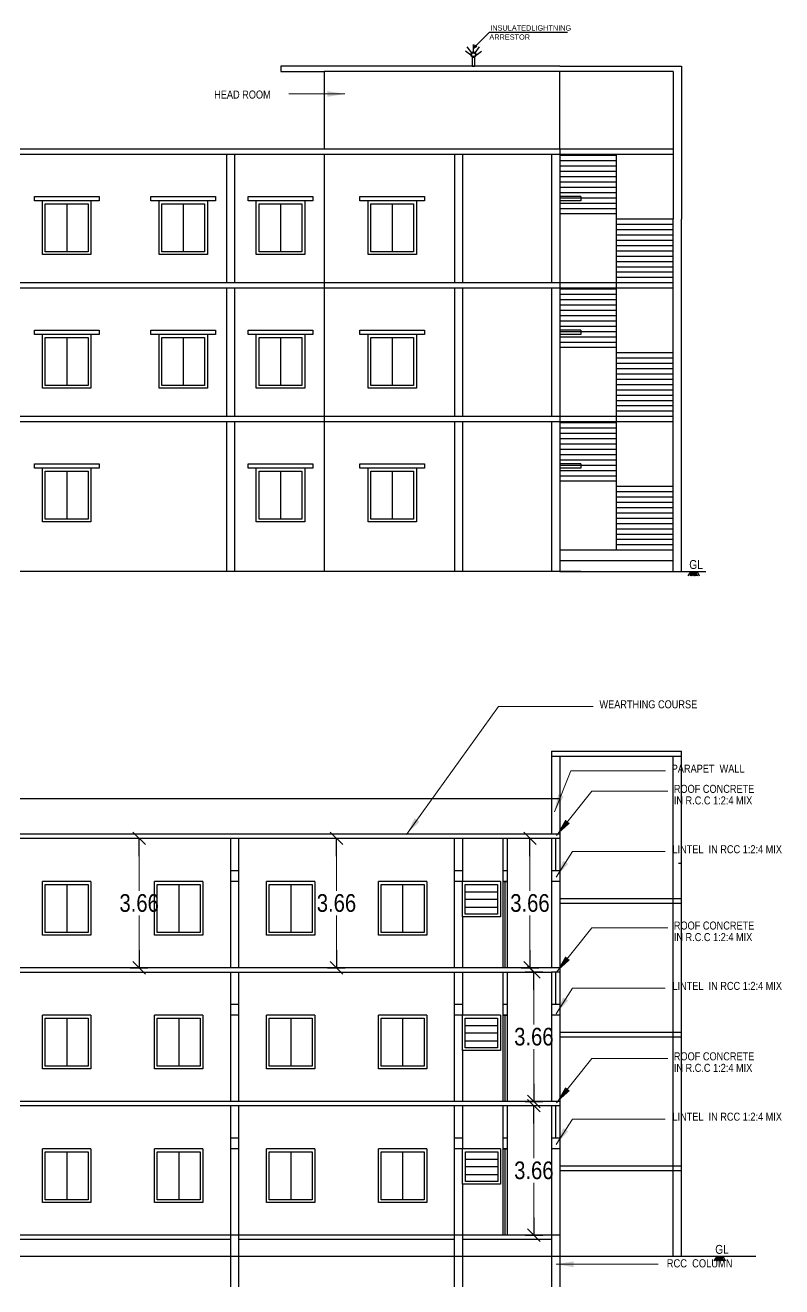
# Model space of a CAD drawing. Header units: metres. Extents: x 54 to 366, y 88 to 219.
# Drawn here: x 344.47 to 365.87, y 174.49 to 210.17 of the extents above; entities that cross this region are included whole.
import ezdxf

# ---------------------------------------------------------------- set-up
doc = ezdxf.new("R2010")
doc.units = ezdxf.units.M
doc.layers.get('Defpoints').update_dxf_attribs({"lineweight": 18})
for name, color, linetype in [('BLK_1_FLR_0_FIRESTAIR_1', 1, 'Continuous'), ('BLK_1_FLR_1_FIRESTAIR_1', 1, 'Continuous'), ('BLK_1_FLR_2_FIRESTAIR_1', 1, 'Continuous'), ('BLK_1_FLR_2_REGULAR_ROOM_1', 3, 'Continuous'), ('COLUMN', 2, 'Continuous'), ('DOOR', 252, 'Continuous'), ('ED', 7, 'Continuous'), ('HATCH', 15, 'Continuous'), ('STEPS', 233, 'Continuous')]:
    doc.layers.add(name, color=color, linetype=linetype)
doc.styles.add('style1', font='ARIALN.TTF', dxfattribs={"height": 0.5})
doc.styles.add('USA TEXT', font='GOTHIC.TTF')
doc.dimstyles.new('11', dxfattribs={"dimtxt": 0.5, "dimasz": 0.5, "dimexe": 0.18, "dimexo": 0.0625, "dimgap": 0.09, "dimtad": 0, "dimtih": 1, "dimtoh": 1, "dimzin": 0, "dimdsep": 46, "dimtxsty": 'style1', "dimblk": 'AR', "dimcen": 0.09, "dimse1": 1, "dimse2": 1, "dimclrd": 256, "dimadec": 0, "dimazin": 0, "dimtfac": 0.7, "dimtofl": 0, "dimtmove": 0, "dimatfit": 3, "dimfxl": 0, "dimfrac": 1, "dimtolj": 1, "dimtzin": 0, "dimlwd": 20, "dimarcsym": 0})

# ---------------------------------------------------------------- blocks, each defined once
blk = doc.blocks.new('AR')
for p, q in [((-1, 0), (0, 0)), ((-0.354, -0.354), (0.354, 0.354)), ((0, -0.5), (0, 0.5))]:
    blk.add_line(p, q)
blk = doc.blocks.new('*D80')
at = {"layer": 'BLK_1_FLR_2_REGULAR_ROOM_1', "linetype": 'Continuous', "lineweight": 20}
for p, q in [((347.691, 186.674), (347.691, 185.689)), ((347.691, 184.014), (347.691, 184.998))]:
    blk.add_line(p, q, dxfattribs=at)
at = {"layer": 'Defpoints', "color": 0, "linetype": 'Continuous'}
for p in [(347.923, 187.174), (347.691, 183.514), (347.923, 183.514)]:
    blk.add_point(p, dxfattribs=at)
at = {"layer": 'BLK_1_FLR_2_REGULAR_ROOM_1', "linetype": 'Continuous', "lineweight": 20, "xscale": 0.5, "yscale": 0.5, "zscale": 0.5}
for p, rotation in [((347.691, 187.174), 90), ((347.691, 183.514), 270)]:
    blk.add_blockref('AR', p, dxfattribs=dict(at, rotation=rotation))
at = {"layer": 'BLK_1_FLR_2_REGULAR_ROOM_1', "color": 0, "linetype": 'Continuous', "insert": (347.691, 185.344), "char_height": 0.5, "attachment_point": 5, "style": 'style1'}
blk.add_mtext('\\A1;3.66', dxfattribs=at)
blk = doc.blocks.new('*D81')
at = {"layer": 'BLK_1_FLR_2_REGULAR_ROOM_1', "linetype": 'Continuous', "lineweight": 20}
for p, q in [((353.272, 186.674), (353.272, 185.689)), ((353.272, 184.014), (353.272, 184.998))]:
    blk.add_line(p, q, dxfattribs=at)
at = {"layer": 'Defpoints', "color": 0, "linetype": 'Continuous'}
for p in [(353.504, 187.174), (353.272, 183.514), (353.504, 183.514)]:
    blk.add_point(p, dxfattribs=at)
at = {"layer": 'BLK_1_FLR_2_REGULAR_ROOM_1', "linetype": 'Continuous', "lineweight": 20, "xscale": 0.5, "yscale": 0.5, "zscale": 0.5}
for p, rotation in [((353.272, 187.174), 90), ((353.272, 183.514), 270)]:
    blk.add_blockref('AR', p, dxfattribs=dict(at, rotation=rotation))
at = {"layer": 'BLK_1_FLR_2_REGULAR_ROOM_1', "color": 0, "linetype": 'Continuous', "insert": (353.272, 185.344), "char_height": 0.5, "attachment_point": 5, "style": 'style1'}
blk.add_mtext('\\A1;3.66', dxfattribs=at)
blk = doc.blocks.new('*D281')
at = {"layer": 'BLK_1_FLR_0_FIRESTAIR_1', "lineweight": 20}
for p, q in [((358.855, 179.114), (358.855, 178.129)), ((358.855, 176.454), (358.855, 177.438))]:
    blk.add_line(p, q, dxfattribs=at)
at = {"layer": 'Defpoints', "color": 0}
for p in [(359.588, 179.614), (358.855, 175.954), (359.588, 175.954)]:
    blk.add_point(p, dxfattribs=at)
at = {"layer": 'BLK_1_FLR_0_FIRESTAIR_1', "lineweight": 20, "xscale": 0.5, "yscale": 0.5, "zscale": 0.5}
for p, rotation in [((358.855, 179.614), 90), ((358.855, 175.954), 270)]:
    blk.add_blockref('AR', p, dxfattribs=dict(at, rotation=rotation))
at = {"layer": 'BLK_1_FLR_0_FIRESTAIR_1', "color": 0, "insert": (358.855, 177.784), "char_height": 0.5, "attachment_point": 5, "style": 'style1'}
blk.add_mtext('\\A1;3.66', dxfattribs=at)
blk = doc.blocks.new('*D282')
at = {"layer": 'BLK_1_FLR_2_FIRESTAIR_1', "linetype": 'Continuous', "lineweight": 20}
for p, q in [((358.744, 186.674), (358.744, 185.689)), ((358.744, 184.014), (358.744, 184.998))]:
    blk.add_line(p, q, dxfattribs=at)
at = {"layer": 'Defpoints', "color": 0, "linetype": 'Continuous'}
for p in [(359.358, 187.174), (358.744, 183.514), (359.358, 183.514)]:
    blk.add_point(p, dxfattribs=at)
at = {"layer": 'BLK_1_FLR_2_FIRESTAIR_1', "linetype": 'Continuous', "lineweight": 20, "xscale": 0.5, "yscale": 0.5, "zscale": 0.5}
for p, rotation in [((358.744, 187.174), 90), ((358.744, 183.514), 270)]:
    blk.add_blockref('AR', p, dxfattribs=dict(at, rotation=rotation))
at = {"layer": 'BLK_1_FLR_2_FIRESTAIR_1', "color": 0, "linetype": 'Continuous', "insert": (358.744, 185.344), "char_height": 0.5, "attachment_point": 5, "style": 'style1'}
blk.add_mtext('\\A1;3.66', dxfattribs=at)
blk = doc.blocks.new('*D283')
at = {"layer": 'BLK_1_FLR_1_FIRESTAIR_1', "lineweight": 20}
for p, q in [((358.855, 182.894), (358.855, 181.909)), ((358.855, 180.234), (358.855, 181.218))]:
    blk.add_line(p, q, dxfattribs=at)
at = {"layer": 'Defpoints', "color": 0}
for p in [(359.588, 183.394), (358.855, 179.734), (359.588, 179.734)]:
    blk.add_point(p, dxfattribs=at)
at = {"layer": 'BLK_1_FLR_1_FIRESTAIR_1', "lineweight": 20, "xscale": 0.5, "yscale": 0.5, "zscale": 0.5}
for p, rotation in [((358.855, 183.394), 90), ((358.855, 179.734), 270)]:
    blk.add_blockref('AR', p, dxfattribs=dict(at, rotation=rotation))
at = {"layer": 'BLK_1_FLR_1_FIRESTAIR_1', "color": 0, "insert": (358.855, 181.564), "char_height": 0.5, "attachment_point": 5, "style": 'style1'}
blk.add_mtext('\\A1;3.66', dxfattribs=at)

msp = doc.modelspace()

# ---------------------------------------------------------------- hatches: boundary and pattern name
at = {"layer": 'ED'}
h = msp.add_hatch(color=256, dxfattribs=at)
h.paths.add_polyline_path([(357.215, 209.586), (357.146, 209.517), (357.243, 209.579)])
h.paths.add_polyline_path([(357.208, 209.614), (357.146, 209.517), (357.215, 209.586)])

# ---------------------------------------------------------------- linework, layer by layer
for p, q in [((352.922, 209.012), (351.702, 209.012)), ((351.702, 209.012), (351.702, 208.862)), ((351.702, 208.862), (352.922, 208.862)), ((359.588, 209.012), (352.922, 209.012)), ((362.798, 208.862), (352.922, 208.862)), ((352.922, 208.862), (352.922, 206.662)), ((359.588, 209.012), (363.028, 209.012)), ((359.588, 206.662), (359.588, 208.862)), ((362.798, 208.862), (362.798, 204.682)), ((363.028, 209.012), (363.028, 204.682)), ((362.798, 206.662), (322.208, 206.662)), ((359.588, 206.662), (359.588, 194.722)), ((362.798, 206.512), (322.208, 206.512)), ((350.172, 202.882), (350.172, 206.512)), ((350.402, 202.882), (350.402, 206.512)), ((352.922, 206.512), (352.922, 194.722)), ((356.608, 206.512), (356.608, 202.882)), ((356.838, 206.512), (356.838, 202.882)), ((359.358, 206.512), (359.358, 202.882)), ((361.193, 202.702), (361.193, 206.512)), ((346.327, 205.202), (344.957, 205.202)), ((349.623, 205.202), (348.253, 205.202)), ((352.375, 205.202), (351.005, 205.202)), ((355.535, 205.202), (354.165, 205.202)), ((360.188, 205.322), (359.588, 205.322)), ((360.188, 205.202), (359.588, 205.202)), ((360.188, 205.322), (360.188, 205.202)), ((345.642, 205.122), (345.642, 203.762)), ((348.938, 205.122), (348.938, 203.762)), ((351.69, 205.122), (351.69, 203.762)), ((354.85, 205.122), (354.85, 203.762)), ((362.798, 200.902), (362.798, 204.682)), ((363.028, 200.902), (363.028, 204.682)), ((362.798, 202.882), (322.208, 202.882)), ((362.798, 202.732), (322.208, 202.732)), ((350.172, 199.102), (350.172, 202.732)), ((350.402, 199.102), (350.402, 202.732)), ((356.608, 202.732), (356.608, 199.102)), ((356.838, 202.732), (356.838, 199.102)), ((359.358, 202.732), (359.358, 199.102)), ((361.193, 198.922), (361.193, 202.702)), ((346.327, 201.422), (344.957, 201.422)), ((345.642, 201.342), (345.642, 199.982)), ((349.623, 201.422), (348.253, 201.422)), ((348.938, 201.342), (348.938, 199.982)), ((352.375, 201.422), (351.005, 201.422)), ((351.69, 201.342), (351.69, 199.982)), ((355.535, 201.422), (354.165, 201.422)), ((354.85, 201.342), (354.85, 199.982)), ((360.188, 201.542), (359.588, 201.542)), ((360.188, 201.422), (359.588, 201.422)), ((360.188, 201.542), (360.188, 201.422)), ((362.798, 197.122), (362.798, 200.902)), ((363.028, 197.122), (363.028, 200.902)), ((362.798, 199.102), (322.208, 199.102)), ((362.798, 198.952), (322.208, 198.952)), ((350.172, 194.722), (350.172, 198.952)), ((350.402, 194.722), (350.402, 198.952)), ((356.608, 198.952), (356.608, 194.722)), ((356.838, 198.952), (356.838, 194.722)), ((359.358, 198.952), (359.358, 194.722)), ((361.193, 195.322), (361.193, 198.922)), ((360.188, 197.762), (359.588, 197.762)), ((360.188, 197.762), (360.188, 197.642)), ((346.327, 197.642), (344.957, 197.642)), ((345.642, 197.562), (345.642, 196.202)), ((352.375, 197.642), (351.005, 197.642)), ((351.69, 197.562), (351.69, 196.202)), ((355.535, 197.642), (354.165, 197.642)), ((354.85, 197.562), (354.85, 196.202)), ((360.188, 197.642), (359.588, 197.642)), ((362.798, 194.722), (362.798, 197.122)), ((363.028, 194.722), (363.028, 197.122)), ((362.798, 195.322), (359.588, 195.322)), ((362.798, 195.022), (359.588, 195.022)), ((360.188, 194.722), (321.608, 194.722)), ((359.588, 194.722), (363.721, 194.722)), ((363.292, 194.719), (363.354, 194.6)), ((363.344, 194.719), (363.405, 194.6)), ((363.379, 194.719), (363.441, 194.6)), ((363.421, 194.719), (363.482, 194.6)), ((363.471, 194.719), (363.533, 194.6)), ((359.358, 189.644), (359.358, 187.294)), ((359.588, 189.494), (359.588, 186.254)), ((362.798, 175.354), (362.798, 189.494)), ((363.028, 175.354), (363.028, 189.644)), ((359.588, 188.294), (322.208, 188.294)), ((350.273, 187.174), (350.273, 186.254)), ((350.503, 187.174), (350.503, 186.254)), ((356.603, 187.174), (356.603, 186.254)), ((356.833, 187.174), (356.833, 186.254)), ((357.978, 187.174), (357.978, 186.254)), ((358.098, 187.174), (358.098, 186.254)), ((359.358, 187.174), (359.358, 186.254)), ((362.798, 185.464), (362.798, 186.464)), ((363.028, 186.464), (362.948, 186.464)), ((350.273, 185.954), (350.273, 183.514)), ((350.503, 185.954), (350.503, 183.514)), ((356.603, 185.954), (356.603, 183.514)), ((357.978, 185.954), (357.978, 183.514)), ((357.978, 185.954), (358.093, 185.954)), ((358.098, 185.954), (358.098, 183.514)), ((359.358, 185.954), (359.358, 183.514)), ((359.588, 185.954), (359.588, 182.474)), ((356.833, 184.954), (356.833, 183.514)), ((350.273, 183.394), (350.273, 182.474)), ((350.503, 183.394), (350.503, 182.474)), ((356.603, 183.394), (356.603, 182.474)), ((356.833, 183.394), (356.833, 182.474)), ((357.978, 183.394), (357.978, 182.474)), ((358.098, 183.394), (358.098, 182.474)), ((359.358, 183.394), (359.358, 182.474)), ((350.273, 182.174), (350.273, 179.734)), ((350.503, 182.174), (350.503, 179.734)), ((356.603, 182.174), (356.603, 179.734)), ((357.973, 182.174), (358.093, 182.174)), ((357.978, 182.174), (357.978, 179.734)), ((358.098, 182.174), (358.098, 179.734)), ((359.358, 182.174), (359.358, 179.734)), ((359.588, 182.174), (359.588, 178.694)), ((356.833, 181.174), (356.833, 179.734)), ((350.273, 179.614), (350.273, 178.694)), ((350.503, 179.614), (350.503, 178.694)), ((356.603, 179.614), (356.603, 178.694)), ((356.833, 179.614), (356.833, 178.694)), ((357.978, 179.614), (357.978, 178.694)), ((358.098, 179.614), (358.098, 178.694)), ((359.358, 179.614), (359.358, 178.694)), ((350.273, 178.394), (350.273, 174.494)), ((350.503, 178.394), (350.503, 174.494)), ((356.603, 178.394), (356.603, 174.494)), ((357.978, 178.394), (357.978, 175.954)), ((357.978, 178.394), (358.093, 178.394)), ((358.098, 178.394), (358.098, 175.954)), ((359.358, 178.394), (359.358, 174.494)), ((359.588, 178.394), (359.588, 174.494)), ((356.838, 177.394), (356.833, 174.494)), ((359.588, 175.954), (322.208, 175.954)), ((350.273, 175.834), (344.178, 175.834)), ((356.603, 175.834), (350.508, 175.834)), ((359.358, 175.834), (356.838, 175.834)), ((359.358, 175.834), (359.358, 175.354)), ((365.129, 175.354), (319.491, 175.354)), ((364.026, 175.351), (364.088, 175.232)), ((364.078, 175.351), (364.14, 175.232)), ((364.113, 175.351), (364.175, 175.232)), ((364.155, 175.351), (364.216, 175.232)), ((364.205, 175.351), (364.267, 175.232))]:
    msp.add_line(p, q)
at = {"color": 251, "ltscale": 0.2}
for p, q in [((359.473, 186.254), (359.473, 187.164)), ((346.327, 185.954), (344.957, 185.954)), ((345.642, 185.874), (345.642, 184.514)), ((349.494, 185.954), (348.124, 185.954)), ((348.809, 185.874), (348.809, 184.514)), ((352.662, 185.954), (351.292, 185.954)), ((351.977, 185.874), (351.977, 184.514)), ((355.829, 185.954), (354.459, 185.954)), ((355.144, 185.874), (355.144, 184.514)), ((357.908, 185.954), (356.833, 185.954)), ((356.913, 185.662), (357.828, 185.662)), ((356.913, 185.454), (357.828, 185.454)), ((356.913, 185.227), (357.828, 185.227)), ((359.473, 182.474), (359.473, 183.384)), ((346.327, 182.174), (344.957, 182.174)), ((345.642, 182.094), (345.642, 180.734)), ((349.494, 182.174), (348.124, 182.174)), ((348.809, 182.094), (348.809, 180.734)), ((352.662, 182.174), (351.292, 182.174)), ((351.977, 182.094), (351.977, 180.734)), ((355.829, 182.174), (354.459, 182.174)), ((355.144, 182.094), (355.144, 180.734)), ((357.908, 182.174), (356.833, 182.174)), ((356.913, 181.882), (357.828, 181.882)), ((356.913, 181.674), (357.828, 181.674)), ((356.913, 181.447), (357.828, 181.447)), ((359.473, 178.694), (359.473, 179.604)), ((346.327, 178.394), (344.957, 178.394)), ((349.494, 178.394), (348.124, 178.394)), ((352.662, 178.394), (351.292, 178.394)), ((355.829, 178.394), (354.459, 178.394)), ((357.913, 178.394), (356.838, 178.394)), ((345.642, 178.314), (345.642, 176.954)), ((348.809, 178.314), (348.809, 176.954)), ((351.977, 178.314), (351.977, 176.954)), ((355.144, 178.314), (355.144, 176.954)), ((356.918, 178.102), (357.833, 178.102)), ((356.918, 177.894), (357.833, 177.894)), ((356.918, 177.667), (357.833, 177.667))]:
    msp.add_line(p, q, dxfattribs=at)
for points in [[(344.727, 205.322), (346.557, 205.322), (346.557, 205.202), (344.727, 205.202)], [(348.023, 205.322), (349.853, 205.322), (349.853, 205.202), (348.023, 205.202)], [(350.775, 205.322), (352.605, 205.322), (352.605, 205.202), (350.775, 205.202)], [(353.935, 205.322), (355.765, 205.322), (355.765, 205.202), (353.935, 205.202)], [(345.037, 205.122), (346.247, 205.122), (346.247, 203.762), (345.037, 203.762)], [(348.333, 205.122), (349.543, 205.122), (349.543, 203.762), (348.333, 203.762)], [(351.085, 205.122), (352.295, 205.122), (352.295, 203.762), (351.085, 203.762)], [(354.245, 205.122), (355.455, 205.122), (355.455, 203.762), (354.245, 203.762)], [(344.727, 201.542), (346.557, 201.542), (346.557, 201.422), (344.727, 201.422)], [(345.037, 201.342), (346.247, 201.342), (346.247, 199.982), (345.037, 199.982)], [(348.023, 201.542), (349.853, 201.542), (349.853, 201.422), (348.023, 201.422)], [(348.333, 201.342), (349.543, 201.342), (349.543, 199.982), (348.333, 199.982)], [(350.775, 201.542), (352.605, 201.542), (352.605, 201.422), (350.775, 201.422)], [(351.085, 201.342), (352.295, 201.342), (352.295, 199.982), (351.085, 199.982)], [(353.935, 201.542), (355.765, 201.542), (355.765, 201.422), (353.935, 201.422)], [(354.245, 201.342), (355.455, 201.342), (355.455, 199.982), (354.245, 199.982)], [(344.727, 197.762), (346.557, 197.762), (346.557, 197.642), (344.727, 197.642)], [(350.775, 197.762), (352.605, 197.762), (352.605, 197.642), (350.775, 197.642)], [(353.935, 197.762), (355.765, 197.762), (355.765, 197.642), (353.935, 197.642)], [(345.037, 197.562), (346.247, 197.562), (346.247, 196.202), (345.037, 196.202)], [(351.085, 197.562), (352.295, 197.562), (352.295, 196.202), (351.085, 196.202)], [(354.245, 197.562), (355.455, 197.562), (355.455, 196.202), (354.245, 196.202)]]:
    msp.add_lwpolyline(points, close=True)
for points in [[(346.327, 205.202), (346.327, 203.682), (344.957, 203.682), (344.957, 205.202)], [(349.623, 205.202), (349.623, 203.682), (348.253, 203.682), (348.253, 205.202)], [(352.375, 205.202), (352.375, 203.682), (351.005, 203.682), (351.005, 205.202)], [(355.535, 205.202), (355.535, 203.682), (354.165, 203.682), (354.165, 205.202)], [(346.327, 201.422), (346.327, 199.902), (344.957, 199.902), (344.957, 201.422)], [(349.623, 201.422), (349.623, 199.902), (348.253, 199.902), (348.253, 201.422)], [(352.375, 201.422), (352.375, 199.902), (351.005, 199.902), (351.005, 201.422)], [(355.535, 201.422), (355.535, 199.902), (354.165, 199.902), (354.165, 201.422)], [(346.327, 197.642), (346.327, 196.122), (344.957, 196.122), (344.957, 197.642)], [(352.375, 197.642), (352.375, 196.122), (351.005, 196.122), (351.005, 197.642)], [(355.535, 197.642), (355.535, 196.122), (354.165, 196.122), (354.165, 197.642)], [(363.292, 194.719), (363.211, 194.6)], [(363.344, 194.719), (363.263, 194.6)], [(363.379, 194.719), (363.298, 194.6)], [(363.421, 194.719), (363.34, 194.6)], [(363.471, 194.719), (363.39, 194.6)], [(364.026, 175.351), (363.945, 175.232)], [(364.078, 175.351), (363.997, 175.232)], [(364.113, 175.351), (364.032, 175.232)], [(364.155, 175.351), (364.074, 175.232)], [(364.205, 175.351), (364.124, 175.232)]]:
    msp.add_lwpolyline(points)
for points in [[(346.327, 185.954), (346.327, 184.434), (344.957, 184.434), (344.957, 185.954)], [(349.494, 185.954), (349.494, 184.434), (348.124, 184.434), (348.124, 185.954)], [(352.662, 185.954), (352.662, 184.434), (351.292, 184.434), (351.292, 185.954)], [(355.829, 185.954), (355.829, 184.434), (354.459, 184.434), (354.459, 185.954)], [(357.908, 185.954), (357.908, 184.954), (356.833, 184.954), (356.833, 185.954)], [(346.327, 182.174), (346.327, 180.654), (344.957, 180.654), (344.957, 182.174)], [(349.494, 182.174), (349.494, 180.654), (348.124, 180.654), (348.124, 182.174)], [(352.662, 182.174), (352.662, 180.654), (351.292, 180.654), (351.292, 182.174)], [(355.829, 182.174), (355.829, 180.654), (354.459, 180.654), (354.459, 182.174)], [(357.908, 182.174), (357.908, 181.174), (356.833, 181.174), (356.833, 182.174)], [(346.327, 178.394), (346.327, 176.874), (344.957, 176.874), (344.957, 178.394)], [(349.494, 178.394), (349.494, 176.874), (348.124, 176.874), (348.124, 178.394)], [(352.662, 178.394), (352.662, 176.874), (351.292, 176.874), (351.292, 178.394)], [(355.829, 178.394), (355.829, 176.874), (354.459, 176.874), (354.459, 178.394)], [(357.913, 178.394), (357.913, 177.394), (356.838, 177.394), (356.838, 178.394)]]:
    msp.add_lwpolyline(points, dxfattribs=at)
for points in [[(345.037, 185.874), (346.247, 185.874), (346.247, 184.514), (345.037, 184.514)], [(348.204, 185.874), (349.414, 185.874), (349.414, 184.514), (348.204, 184.514)], [(351.372, 185.874), (352.582, 185.874), (352.582, 184.514), (351.372, 184.514)], [(354.539, 185.874), (355.749, 185.874), (355.749, 184.514), (354.539, 184.514)], [(356.913, 185.874), (357.828, 185.874), (357.828, 185.034), (356.913, 185.034)], [(345.037, 182.094), (346.247, 182.094), (346.247, 180.734), (345.037, 180.734)], [(348.204, 182.094), (349.414, 182.094), (349.414, 180.734), (348.204, 180.734)], [(351.372, 182.094), (352.582, 182.094), (352.582, 180.734), (351.372, 180.734)], [(354.539, 182.094), (355.749, 182.094), (355.749, 180.734), (354.539, 180.734)], [(356.913, 182.094), (357.828, 182.094), (357.828, 181.254), (356.913, 181.254)], [(345.037, 178.314), (346.247, 178.314), (346.247, 176.954), (345.037, 176.954)], [(348.204, 178.314), (349.414, 178.314), (349.414, 176.954), (348.204, 176.954)], [(351.372, 178.314), (352.582, 178.314), (352.582, 176.954), (351.372, 176.954)], [(354.539, 178.314), (355.749, 178.314), (355.749, 176.954), (354.539, 176.954)], [(356.918, 178.314), (357.833, 178.314), (357.833, 177.474), (356.918, 177.474)]]:
    msp.add_lwpolyline(points, close=True, dxfattribs=at)
at = {"layer": 'COLUMN'}
for p, q in [((359.358, 189.644), (363.028, 189.644)), ((363.028, 189.494), (359.358, 189.494)), ((359.588, 187.294), (322.208, 187.294)), ((359.358, 187.174), (322.438, 187.174)), ((359.588, 187.174), (359.358, 187.174)), ((350.273, 186.254), (350.273, 185.954)), ((350.503, 186.254), (350.273, 186.254)), ((350.503, 186.254), (350.503, 185.954)), ((356.603, 186.254), (356.603, 185.954)), ((356.833, 186.254), (356.603, 186.254)), ((356.833, 186.254), (356.833, 185.954)), ((358.098, 186.254), (357.978, 186.254)), ((357.978, 186.254), (357.978, 185.954)), ((358.098, 186.254), (358.098, 185.954)), ((359.588, 186.254), (359.358, 186.254)), ((359.358, 186.254), (359.358, 185.954)), ((359.588, 186.254), (359.588, 185.954)), ((350.503, 185.954), (350.273, 185.954)), ((356.833, 185.954), (356.603, 185.954)), ((358.098, 185.954), (357.978, 185.954)), ((357.978, 185.954), (358.098, 185.954)), ((359.588, 185.954), (359.358, 185.954)), ((359.588, 185.954), (359.358, 185.954)), ((359.588, 183.514), (322.208, 183.514)), ((322.438, 183.394), (359.358, 183.394)), ((359.588, 183.394), (359.358, 183.394)), ((350.273, 182.474), (350.273, 182.174)), ((350.503, 182.474), (350.273, 182.474)), ((350.503, 182.474), (350.503, 182.174)), ((356.603, 182.474), (356.603, 182.174)), ((356.833, 182.474), (356.603, 182.474)), ((356.833, 182.474), (356.833, 182.174)), ((358.098, 182.474), (357.978, 182.474)), ((357.978, 182.474), (357.978, 182.174)), ((358.098, 182.474), (358.098, 182.174)), ((359.588, 182.474), (359.358, 182.474)), ((359.358, 182.474), (359.358, 182.174)), ((359.588, 182.474), (359.588, 182.174)), ((350.503, 182.174), (350.273, 182.174)), ((356.833, 182.174), (356.603, 182.174)), ((358.098, 182.174), (357.978, 182.174)), ((357.978, 182.174), (358.098, 182.174)), ((359.588, 182.174), (359.358, 182.174)), ((359.588, 182.174), (359.358, 182.174)), ((359.588, 179.734), (322.208, 179.734)), ((359.358, 179.614), (322.438, 179.614)), ((359.588, 179.614), (359.358, 179.614)), ((350.273, 178.694), (350.273, 178.394)), ((350.503, 178.694), (350.273, 178.694)), ((350.503, 178.394), (350.273, 178.394)), ((350.503, 178.694), (350.503, 178.394)), ((356.603, 178.694), (356.603, 178.394)), ((356.833, 178.694), (356.603, 178.694)), ((356.833, 178.394), (356.603, 178.394)), ((356.833, 178.694), (356.833, 178.394)), ((358.098, 178.694), (357.978, 178.694)), ((357.978, 178.694), (357.978, 178.394)), ((358.098, 178.394), (357.978, 178.394)), ((357.978, 178.394), (358.098, 178.394)), ((358.098, 178.694), (358.098, 178.394)), ((359.588, 178.694), (359.358, 178.694)), ((359.358, 178.694), (359.358, 178.394)), ((359.588, 178.394), (359.358, 178.394)), ((359.588, 178.394), (359.358, 178.394)), ((359.588, 178.694), (359.588, 178.394))]:
    msp.add_line(p, q, dxfattribs=at)
for points in [[(359.588, 185.344), (363.028, 185.344), (363.028, 185.464), (359.588, 185.464)], [(359.588, 181.564), (363.028, 181.564), (363.028, 181.684), (359.588, 181.684)], [(359.588, 177.784), (363.028, 177.784), (363.028, 177.904), (359.588, 177.904)]]:
    msp.add_lwpolyline(points, dxfattribs=at)
at = {"layer": 'DOOR', "color": 205}
for p, q in [((358.038, 185.954), (358.038, 183.514)), ((358.038, 182.174), (358.038, 179.734)), ((358.038, 178.394), (358.038, 175.954))]:
    msp.add_line(p, q, dxfattribs=at)
at = {"layer": 'ED'}
for p, q in [((357.146, 209.517), (357.604, 209.975)), ((357.604, 209.975), (359.809, 209.975)), ((357.146, 209.517), (357.208, 209.614)), ((357.146, 209.517), (357.243, 209.579)), ((357.208, 209.614), (357.215, 209.586)), ((357.243, 209.579), (357.215, 209.586))]:
    msp.add_line(p, q, dxfattribs=at)
at = {"layer": 'ED', "color": 14}
msp.add_line((357.184, 209.262), (357.108, 209.262), dxfattribs=at)
at = {"layer": 'HATCH', "color": 14}
msp.add_line((357.146, 209.41), (357.146, 209.625), dxfattribs=at)
for points in [[(357.073, 209.326), (356.922, 209.437)], [(357.098, 209.392), (356.972, 209.56)], [(357.194, 209.392), (357.32, 209.56)], [(357.22, 209.326), (357.37, 209.437)]]:
    msp.add_lwpolyline(points, dxfattribs=at)
msp.add_lwpolyline([(357.108, 209.012), (357.184, 209.012), (357.184, 209.262), (357.108, 209.262)], close=True, dxfattribs=at)
for radius in [0.0741, 0.0538]:
    msp.add_circle((357.146, 209.336), radius, dxfattribs=at)
at = {"layer": 'STEPS'}
for p, q in [((361.193, 206.482), (359.588, 206.482)), ((361.193, 206.332), (359.588, 206.332)), ((361.193, 206.182), (359.588, 206.182)), ((361.193, 206.182), (359.588, 206.182)), ((361.193, 206.032), (359.588, 206.032)), ((361.193, 205.882), (359.588, 205.882)), ((361.193, 205.732), (359.588, 205.732)), ((361.193, 205.582), (359.588, 205.582)), ((361.193, 205.432), (359.588, 205.432)), ((361.193, 205.282), (359.588, 205.282)), ((361.193, 205.132), (359.588, 205.132)), ((361.193, 204.982), (359.588, 204.982)), ((361.193, 204.832), (359.588, 204.832)), ((362.798, 204.682), (361.193, 204.682)), ((362.798, 204.532), (361.193, 204.532)), ((362.798, 204.382), (361.193, 204.382)), ((362.798, 204.382), (361.193, 204.382)), ((362.798, 204.232), (361.193, 204.232)), ((362.798, 204.082), (361.193, 204.082)), ((362.798, 203.932), (361.193, 203.932)), ((362.798, 203.782), (361.193, 203.782)), ((362.798, 203.632), (361.193, 203.632)), ((362.798, 203.482), (361.193, 203.482)), ((362.798, 203.332), (361.193, 203.332)), ((362.798, 203.182), (361.193, 203.182)), ((362.798, 203.032), (361.193, 203.032)), ((361.193, 202.702), (359.588, 202.702)), ((361.193, 202.552), (359.588, 202.552)), ((361.193, 202.402), (359.588, 202.402)), ((361.193, 202.402), (359.588, 202.402)), ((361.193, 202.252), (359.588, 202.252)), ((361.193, 202.102), (359.588, 202.102)), ((361.193, 201.952), (359.588, 201.952)), ((361.193, 201.802), (359.588, 201.802)), ((361.193, 201.652), (359.588, 201.652)), ((361.193, 201.502), (359.588, 201.502)), ((361.193, 201.352), (359.588, 201.352)), ((361.193, 201.202), (359.588, 201.202)), ((361.193, 201.052), (359.588, 201.052)), ((362.798, 200.902), (361.193, 200.902)), ((362.798, 200.752), (361.193, 200.752)), ((362.798, 200.602), (361.193, 200.602)), ((362.798, 200.602), (361.193, 200.602)), ((362.798, 200.452), (361.193, 200.452)), ((362.798, 200.302), (361.193, 200.302)), ((362.798, 200.152), (361.193, 200.152)), ((362.798, 200.002), (361.193, 200.002)), ((362.798, 199.852), (361.193, 199.852)), ((362.798, 199.702), (361.193, 199.702)), ((362.798, 199.552), (361.193, 199.552)), ((362.798, 199.402), (361.193, 199.402)), ((362.798, 199.252), (361.193, 199.252)), ((361.193, 198.922), (359.588, 198.922)), ((361.193, 198.772), (359.588, 198.772)), ((361.193, 198.622), (359.588, 198.622)), ((361.193, 198.622), (359.588, 198.622)), ((361.193, 198.472), (359.588, 198.472)), ((361.193, 198.322), (359.588, 198.322)), ((361.193, 198.172), (359.588, 198.172)), ((361.193, 198.022), (359.588, 198.022)), ((361.193, 197.872), (359.588, 197.872)), ((361.193, 197.722), (359.588, 197.722)), ((361.193, 197.572), (359.588, 197.572)), ((361.193, 197.422), (359.588, 197.422)), ((361.193, 197.272), (359.588, 197.272)), ((362.798, 197.122), (361.193, 197.122)), ((362.798, 196.972), (361.193, 196.972)), ((362.798, 196.822), (361.193, 196.822)), ((362.798, 196.822), (361.193, 196.822)), ((362.798, 196.672), (361.193, 196.672)), ((362.798, 196.522), (361.193, 196.522)), ((362.798, 196.372), (361.193, 196.372)), ((362.798, 196.222), (361.193, 196.222)), ((362.798, 196.072), (361.193, 196.072)), ((362.798, 195.922), (361.193, 195.922)), ((362.798, 195.772), (361.193, 195.772)), ((362.798, 195.622), (361.193, 195.622)), ((362.798, 195.472), (361.193, 195.472))]:
    msp.add_line(p, q, dxfattribs=at)

# ---------------------------------------------------------------- texts
at = {"linetype": 'Continuous', "style": 'USA TEXT'}
for s, p in [('INSULATEDLIGHTNING ', (357.621, 210.018)), ('ARRESTOR', (357.596, 209.761))]:
    msp.add_text(s, height=0.15, dxfattribs=at).set_placement(p)
at = {"lineweight": 15, "style": 'style1'}
for s, height, p in [('HEAD ROOM', 0.2264, (349.813, 208.096)), ('WEARTHING COURSE', 0.22638, (360.71, 190.853)), ('PARAPET  WALL', 0.22638, (362.754, 189.033)), ('ROOF CONCRETE', 0.22638, (362.814, 188.461)), ('IN R.C.C 1:2:4 MIX', 0.22638, (362.814, 188.135)), ('LINTEL  IN RCC 1:2:4 MIX ', 0.22638, (362.774, 186.754)), ('ROOF CONCRETE', 0.22638, (362.814, 184.596)), ('IN R.C.C 1:2:4 MIX', 0.22638, (362.814, 184.27)), ('LINTEL  IN RCC 1:2:4 MIX ', 0.22638, (362.774, 182.889)), ('ROOF CONCRETE', 0.22638, (362.814, 180.898)), ('IN R.C.C 1:2:4 MIX', 0.22638, (362.814, 180.572)), ('LINTEL  IN RCC 1:2:4 MIX ', 0.22638, (362.774, 179.191)), ('RCC  COLUMN', 0.23, (362.615, 175.042))]:
    msp.add_text(s, height=height, dxfattribs=at).set_placement(p)
at = {"style": 'style1'}
for p in [(363.251, 194.794), (363.985, 175.426)]:
    msp.add_text('GL', height=0.2509, dxfattribs=at).set_placement(p)

# ---------------------------------------------------------------- dimensions: what is measured, and where the dimension line sits
at = {"layer": 'BLK_1_FLR_0_FIRESTAIR_1'}
dim = msp.add_linear_dim(base=(358.855, 175.954), p1=(359.588, 179.614), p2=(359.588, 175.954), angle=90, dimstyle='11', override={"dimpost": '\\X'}, dxfattribs=at)
dim.commit()
dim.dimension.update_dxf_attribs({"geometry": '*D281', "text_midpoint": (358.855, 177.784)})
at = {"layer": 'BLK_1_FLR_1_FIRESTAIR_1'}
dim = msp.add_linear_dim(base=(358.855, 179.734), p1=(359.588, 183.394), p2=(359.588, 179.734), angle=90, dimstyle='11', override={"dimpost": '\\X'}, dxfattribs=at)
dim.commit()
dim.dimension.update_dxf_attribs({"geometry": '*D283', "text_midpoint": (358.855, 181.564)})
at = {"layer": 'BLK_1_FLR_2_FIRESTAIR_1', "linetype": 'Continuous'}
dim = msp.add_linear_dim(base=(358.744, 183.514), p1=(359.358, 187.174), p2=(359.358, 183.514), angle=90, dimstyle='11', override={"dimpost": '\\X'}, dxfattribs=at)
dim.commit()
dim.dimension.update_dxf_attribs({"geometry": '*D282', "text_midpoint": (358.744, 185.344), "dimtype": 160})
at = {"layer": 'BLK_1_FLR_2_REGULAR_ROOM_1', "color": 3, "linetype": 'Continuous'}
for base, p1, p2, picture, middle in [((347.691, 183.514), (347.923, 187.174), (347.923, 183.514), '*D80', (347.691, 185.344)), ((353.272, 183.514), (353.504, 187.174), (353.504, 183.514), '*D81', (353.272, 185.344))]:
    dim = msp.add_linear_dim(base=base, p1=p1, p2=p2, angle=90, dimstyle='11', override={"dimpost": '\\X'}, dxfattribs=at)
    dim.commit()
    dim.dimension.update_dxf_attribs({"geometry": picture, "text_midpoint": middle, "dimtype": 160})

# ---------------------------------------------------------------- leaders
msp.add_leader([(353.51, 208.227), (351.923, 208.227)], dimstyle='11', override={"dimgap": 0.09, "dimtad": 0, "dimfxl": 3, "dimfxlon": 1, "dimarcsym": 1})
at = {"lineweight": 15}
for points in [[(355.255, 187.287), (357.855, 190.9), (360.535, 190.9)], [(359.435, 187.925), (359.899, 189.08), (362.579, 189.08)], [(359.496, 187.26), (360.499, 188.508), (362.64, 188.508)], [(359.484, 186.078), (359.948, 186.801), (362.571, 186.801)], [(359.496, 183.395), (360.499, 184.643), (362.64, 184.643)], [(359.484, 182.213), (359.948, 182.936), (362.571, 182.936)], [(359.496, 179.696), (360.499, 180.945), (362.64, 180.945)], [(359.484, 178.515), (359.948, 179.238), (362.571, 179.238)]]:
    msp.add_leader(points, dimstyle='11', dxfattribs=at)
msp.add_leader([(359.483, 175.131), (362.367, 175.131)], dimstyle='11', override={"dimgap": 0.09, "dimtad": 0}, dxfattribs=at)

doc.saveas('drawing.dxf')
